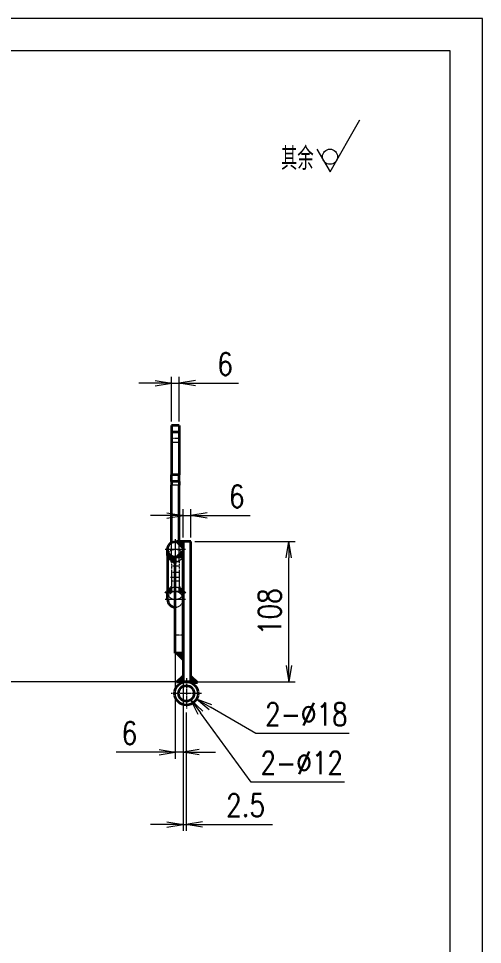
# Model space of a CAD drawing. Header units: millimetres. Extents: x 83639 to 85739, y 1568 to 3511.
# Drawn here: x 85381 to 85739, y 2339 to 3053 of the extents above; entities that cross this region are included whole.
import ezdxf

# ---------------------------------------------------------------- set-up
doc = ezdxf.new("R2010")
doc.units = ezdxf.units.MM
doc.header["$LTSCALE"] = 0.5
for name, pattern in [('AM_ISO02W050x2', [3.75, 3, -0.75]), ('AM_ISO08W050x2', [9, 6, -0.75, 1.5, -0.75]), ('DOT2', [0.125, 0, -0.125])]:
    doc.linetypes.add(name, pattern=pattern)
for name, color, linetype, lineweight in [('中心线', 2, 'AM_ISO08W050x2', 18), ('图框', 7, 'Continuous', 18), ('标注线', 3, 'Continuous', 18), ('检图用', 1, 'Continuous', 100), ('粗实线', 7, 'Continuous', 35), ('虚线', 1, 'AM_ISO02W050x2', 18)]:
    doc.layers.add(name, color=color, linetype=linetype, lineweight=lineweight)
doc.layers.add('打印-禁用', color=7, linetype='Continuous', lineweight=15, plot=False)
doc.styles.add('DIM', font='romans.shx', dxfattribs={"width": 0.8, "bigfont": 'bigfont.shx'})
doc.styles.add('机械长仿宋', font='gbenor.shx', dxfattribs={"height": 1, "bigfont": 'gbcbig.shx'})
doc.dimstyles.new('DEH 1-5$0', dxfattribs={"dimscale": 5, "dimtxt": 3.5, "dimasz": 2.5, "dimexe": 1, "dimexo": 0.625, "dimgap": 1.2, "dimtad": 1, "dimdsep": 46, "dimtxsty": 'DIM', "dimblk": 'OPEN', "dimcen": 0, "dimclrd": 8, "dimclre": 8, "dimclrt": 2, "dimazin": 2, "dimtfac": 0.5, "dimtmove": 0, "dimatfit": 3, "dimldrblk": 'OPEN', "dimfxl": 0, "dimtolj": 2, "dimlwd": 13, "dimlwe": 13, "dimarcsym": 0})
doc.dimstyles.new('DEH 1-5$3', dxfattribs={"dimscale": 5, "dimtxt": 3.5, "dimasz": 2.5, "dimexe": 1, "dimexo": 0.625, "dimgap": 1.2, "dimtad": 1, "dimtoh": 1, "dimdsep": 46, "dimtxsty": 'DIM', "dimblk": 'OPEN', "dimcen": 0, "dimclrd": 8, "dimclre": 8, "dimclrt": 2, "dimazin": 2, "dimtfac": 0.5, "dimtofl": 0, "dimtmove": 0, "dimatfit": 3, "dimldrblk": 'OPEN', "dimfxl": 0, "dimtolj": 2, "dimlwd": 18, "dimlwe": 13, "dimarcsym": 0})

# ---------------------------------------------------------------- blocks, each defined once
blk = doc.blocks.new('FINISHER_NON')
at = {"layer": '标注线'}
for p, q in [((0, 0), (4.62, 8)), ((-2.02, 3.5), (0, 0))]:
    blk.add_line(p, q, dxfattribs=at)
blk.add_circle((0, 2.33), 1.17, dxfattribs=at)
blk = doc.blocks.new('其余不去材料')
at = {"layer": '标注线'}
blk.add_blockref('FINISHER_NON', (0, 0), dxfattribs=at)
at = {"layer": '标注线', "color": 7, "linetype": 'DOT2', "style": '机械长仿宋'}
blk.add_text('其余', height=3.5, dxfattribs=at).set_placement((-7.56, 0.3))
blk = doc.blocks.new('DEH-PART-A3-1')
at = {"layer": '图框', "linetype": 'Continuous'}
for p, q in [((415, 292), (25, 292)), ((415, 13.5), (415, 292))]:
    blk.add_line(p, q, dxfattribs=at)
at = {"layer": '打印-禁用', "linetype": 'Continuous'}
for p, q in [((420, 297), (0, 297)), ((420, 0), (420, 297))]:
    blk.add_line(p, q, dxfattribs=at)
blk = doc.blocks.new('WELDING_5')
at = {"layer": '粗实线'}
blk.add_hatch(color=256, dxfattribs=at).paths.add_polyline_path([(0, 5), (0, 0), (5, 0)])
for q in [(0, 5), (5, 0)]:
    blk.add_line((0, 0), q, dxfattribs=at)
blk.add_lwpolyline([(0, 5), (5, 0)], dxfattribs=at)
blk = doc.blocks.new('_Open')
at = {"color": 0, "linetype": 'ByBlock', "lineweight": -2}
for p, q in [((-1, 0.167), (0, 0)), ((-1, -0.167), (0, 0)), ((0, 0), (-1, 0))]:
    blk.add_line(p, q, dxfattribs=at)
blk = doc.blocks.new('*D10')
at = {"layer": 'Defpoints', "color": 0, "transparency": 16777216}
for p in [(85513.76, 2649.91), (85589.3, 2649.91), (85513.76, 2541.91)]:
    blk.add_point(p, dxfattribs=at)
at = {"layer": '标注线', "color": 8, "lineweight": 13, "transparency": 16777216}
for p, q in [((85516.89, 2649.91), (85594.3, 2649.91)), ((85589.3, 2554.41), (85589.3, 2637.41)), ((85516.89, 2541.91), (85594.3, 2541.91))]:
    blk.add_line(p, q, dxfattribs=at)
at = {"layer": '标注线', "color": 8, "lineweight": 13, "transparency": 16777216, "xscale": 12.5, "yscale": 12.5, "zscale": 12.5}
for p, rotation in [((85589.3, 2649.91), 90), ((85589.3, 2541.91), 270)]:
    blk.add_blockref('_Open', p, dxfattribs=dict(at, rotation=rotation))
at = {"layer": '标注线', "color": 2, "transparency": 16777216, "insert": (85574.55, 2595.91), "char_height": 17.5, "attachment_point": 5, "rotation": 90, "style": 'DIM'}
blk.add_mtext('\\A2;108', dxfattribs=at)
blk = doc.blocks.new('*D11')
at = {"layer": 'Defpoints', "color": 0, "transparency": 16777216}
for p in [(85513.76, 2670.01), (85507.76, 2649.91), (85513.76, 2649.91)]:
    blk.add_point(p, dxfattribs=at)
at = {"layer": '标注线', "color": 8, "lineweight": 13, "transparency": 16777216}
for p, q in [((85495.26, 2670.01), (85482.76, 2670.01)), ((85507.76, 2653.04), (85507.76, 2675.01)), ((85507.76, 2670.01), (85513.76, 2670.01)), ((85513.76, 2653.04), (85513.76, 2675.01)), ((85526.26, 2670.01), (85559.43, 2670.01))]:
    blk.add_line(p, q, dxfattribs=at)
at = {"layer": '标注线', "color": 8, "lineweight": 13, "transparency": 16777216, "xscale": 12.5, "yscale": 12.5, "zscale": 12.5}
blk.add_blockref('_Open', (85507.76, 2670.01), dxfattribs=at)
at = {"layer": '标注线', "color": 8, "lineweight": 13, "transparency": 16777216, "xscale": 12.5, "yscale": 12.5, "zscale": 12.5, "rotation": 180}
blk.add_blockref('_Open', (85513.76, 2670.01), dxfattribs=at)
at = {"layer": '标注线', "color": 2, "transparency": 16777216, "insert": (85549.1, 2684.76), "char_height": 17.5, "attachment_point": 5, "style": 'DIM'}
blk.add_mtext('\\A2;6', dxfattribs=at)
blk = doc.blocks.new('*D12')
at = {"layer": 'Defpoints', "color": 0, "transparency": 16777216}
for p in [(85501.76, 2637.91), (85507.76, 2563.91), (85501.76, 2487.54)]:
    blk.add_point(p, dxfattribs=at)
at = {"layer": '标注线', "color": 8, "lineweight": 13, "transparency": 16777216}
for p, q in [((85501.76, 2634.79), (85501.76, 2482.54)), ((85507.76, 2560.79), (85507.76, 2482.54)), ((85489.26, 2487.54), (85456.1, 2487.54)), ((85507.76, 2487.54), (85501.76, 2487.54)), ((85520.26, 2487.54), (85532.76, 2487.54))]:
    blk.add_line(p, q, dxfattribs=at)
at = {"layer": '标注线', "color": 8, "lineweight": 13, "transparency": 16777216, "xscale": 12.5, "yscale": 12.5, "zscale": 12.5}
blk.add_blockref('_Open', (85501.76, 2487.54), dxfattribs=at)
at = {"layer": '标注线', "color": 8, "lineweight": 13, "transparency": 16777216, "xscale": 12.5, "yscale": 12.5, "zscale": 12.5, "rotation": 180}
blk.add_blockref('_Open', (85507.76, 2487.54), dxfattribs=at)
at = {"layer": '标注线', "color": 2, "transparency": 16777216, "insert": (85466.43, 2502.29), "char_height": 17.5, "attachment_point": 5, "style": 'DIM'}
blk.add_mtext('\\A2;6', dxfattribs=at)
blk = doc.blocks.new('*D13')
at = {"layer": 'Defpoints', "color": 0, "transparency": 16777216}
for p in [(85502.46, 2537.4), (85518.07, 2528.42)]:
    blk.add_point(p, dxfattribs=at)
at = {"layer": '标注线', "color": 8, "lineweight": 18, "transparency": 16777216}
for p, q in [((85563.79, 2502.11), (85528.9, 2522.19)), ((85635.79, 2502.11), (85563.79, 2502.11))]:
    blk.add_line(p, q, dxfattribs=at)
at = {"layer": '标注线', "color": 8, "lineweight": 18, "transparency": 16777216, "xscale": 12.5, "yscale": 12.5, "zscale": 12.5, "rotation": 150.0819424077303}
blk.add_blockref('_Open', (85518.07, 2528.42), dxfattribs=at)
at = {"layer": '标注线', "color": 2, "transparency": 16777216, "insert": (85602.79, 2516.86), "char_height": 17.5, "attachment_point": 5, "style": 'DIM'}
blk.add_mtext('\\A2;2-%%c18', dxfattribs=at)
blk = doc.blocks.new('*D14')
at = {"layer": 'Defpoints', "color": 0, "transparency": 16777216}
for p in [(85506.72, 2537.75), (85513.81, 2528.07)]:
    blk.add_point(p, dxfattribs=at)
at = {"layer": '标注线', "color": 8, "lineweight": 18, "transparency": 16777216}
for p, q in [((85560.26, 2464.62), (85521.19, 2517.99)), ((85632.26, 2464.62), (85560.26, 2464.62))]:
    blk.add_line(p, q, dxfattribs=at)
at = {"layer": '标注线', "color": 8, "lineweight": 18, "transparency": 16777216, "xscale": 12.5, "yscale": 12.5, "zscale": 12.5, "rotation": 126.2067468761133}
blk.add_blockref('_Open', (85513.81, 2528.07), dxfattribs=at)
at = {"layer": '标注线', "color": 2, "transparency": 16777216, "insert": (85599.26, 2479.37), "char_height": 17.5, "attachment_point": 5, "style": 'DIM'}
blk.add_mtext('\\A2;2-%%c12', dxfattribs=at)
blk = doc.blocks.new('*D21')
at = {"layer": 'Defpoints', "color": 0, "transparency": 16777216}
for p in [(85504.76, 2772), (85498.76, 2739.35), (85504.76, 2739.35)]:
    blk.add_point(p, dxfattribs=at)
at = {"layer": '标注线', "color": 8, "lineweight": 13, "transparency": 16777216}
for p, q in [((85498.76, 2742.47), (85498.76, 2777)), ((85504.76, 2742.47), (85504.76, 2777)), ((85486.26, 2772), (85473.76, 2772)), ((85498.76, 2772), (85504.76, 2772)), ((85517.26, 2772), (85550.43, 2772))]:
    blk.add_line(p, q, dxfattribs=at)
at = {"layer": '标注线', "color": 8, "lineweight": 13, "transparency": 16777216, "xscale": 12.5, "yscale": 12.5, "zscale": 12.5}
blk.add_blockref('_Open', (85498.76, 2772), dxfattribs=at)
at = {"layer": '标注线', "color": 8, "lineweight": 13, "transparency": 16777216, "xscale": 12.5, "yscale": 12.5, "zscale": 12.5, "rotation": 180}
blk.add_blockref('_Open', (85504.76, 2772), dxfattribs=at)
at = {"layer": '标注线', "color": 2, "transparency": 16777216, "insert": (85540.1, 2786.75), "char_height": 17.5, "attachment_point": 5, "style": 'DIM'}
blk.add_mtext('\\A2;6', dxfattribs=at)
blk = doc.blocks.new('WELDING_5_H')
at = {"layer": '虚线'}
h = blk.add_hatch(dxfattribs=at)
h.set_pattern_fill('ANSI31', color=256, scale=0.2, angle=90, style=0)
h.paths.add_polyline_path([(0, 5), (0, 0), (5, 0)])
at = {"layer": '虚线', "ltscale": 3}
for q in [(0, 5), (5, 0)]:
    blk.add_line((0, 0), q, dxfattribs=at)
at = {"layer": '虚线'}
blk.add_lwpolyline([(0, 5), (5, 0)], dxfattribs=at)
blk = doc.blocks.new('*D43')
at = {"layer": 'Defpoints', "color": 0, "transparency": 16777216}
for p in [(85507.76, 2541.91), (85510.26, 2521.21), (85510.26, 2431.93)]:
    blk.add_point(p, dxfattribs=at)
at = {"layer": '标注线', "color": 8, "lineweight": 13, "transparency": 16777216}
for p, q in [((85507.76, 2538.79), (85507.76, 2426.93)), ((85510.26, 2518.09), (85510.26, 2426.93)), ((85495.26, 2431.93), (85482.76, 2431.93)), ((85507.76, 2431.93), (85510.26, 2431.93)), ((85522.76, 2431.93), (85576.6, 2431.93))]:
    blk.add_line(p, q, dxfattribs=at)
at = {"layer": '标注线', "color": 8, "lineweight": 13, "transparency": 16777216, "xscale": 12.5, "yscale": 12.5, "zscale": 12.5}
blk.add_blockref('_Open', (85507.76, 2431.93), dxfattribs=at)
at = {"layer": '标注线', "color": 8, "lineweight": 13, "transparency": 16777216, "xscale": 12.5, "yscale": 12.5, "zscale": 12.5, "rotation": 180}
blk.add_blockref('_Open', (85510.26, 2431.93), dxfattribs=at)
at = {"layer": '标注线', "color": 2, "transparency": 16777216, "insert": (85555.93, 2446.68), "char_height": 17.5, "attachment_point": 5, "style": 'DIM'}
blk.add_mtext('\\A2;2.5', dxfattribs=at)

msp = doc.modelspace()

# ---------------------------------------------------------------- linework, layer by layer
at = {"color": 7, "lineweight": 13, "ltscale": 0.15}
msp.add_line((85504.764, 2693.346), (85498.764, 2693.346), dxfattribs=at)
at = {"color": 7, "lineweight": 13}
for centre, major_axis, start_param, end_param in [((85501.764, 2639.234), (-6, 0), 6.2831853, 7.8539816), ((85501.764, 2639.234), (-6, 0), 2.8501223, 3.1308338), ((85501.764, 2610.025), (6, 0), 3.1415927, 4.712389)]:
    msp.add_ellipse(centre, major_axis=major_axis, ratio=0.7660444, start_param=start_param, end_param=end_param, dxfattribs=at)
at = {"layer": '中心线', "ltscale": 0.180014}
for p, q in [((85505.365, 2726.346), (85498.164, 2726.346)), ((85505.365, 2693.346), (85498.164, 2693.346)), ((85505.365, 2634.346), (85498.164, 2634.346)), ((85505.365, 2622.346), (85498.164, 2622.346))]:
    msp.add_line(p, q, dxfattribs=at)
at = {"layer": '中心线', "ltscale": 0.389999}
for p, q in [((85501.764, 2651.714), (85501.764, 2636.114)), ((85509.564, 2643.914), (85493.964, 2643.914)), ((85509.564, 2605.346), (85493.964, 2605.346))]:
    msp.add_line(p, q, dxfattribs=at)
at = {"layer": '中心线', "ltscale": 0.39}
msp.add_line((85501.764, 2613.146), (85501.764, 2597.546), dxfattribs=at)
at = {"layer": '中心线'}
for p, q in [((85510.264, 2544.614), (85510.264, 2521.214)), ((85521.964, 2532.914), (85498.564, 2532.914))]:
    msp.add_line(p, q, dxfattribs=at)
at = {"layer": '标注线'}
msp.add_line((85507.764, 2541.914), (84976.827, 2541.914), dxfattribs=at)
at = {"layer": '粗实线', "ltscale": 0.125}
for p, q in [((85498.764, 2739.346), (85498.764, 2734.346)), ((85504.764, 2739.346), (85504.764, 2734.346)), ((85498.764, 2696.346), (85498.764, 2701.346)), ((85504.764, 2696.346), (85504.764, 2701.346))]:
    msp.add_line(p, q, dxfattribs=at)
at = {"layer": '粗实线', "ltscale": 0.15}
for p, q in [((85504.764, 2739.346), (85498.764, 2739.346)), ((85504.764, 2734.346), (85498.764, 2734.346)), ((85504.764, 2701.346), (85498.764, 2701.346)), ((85504.764, 2696.346), (85498.764, 2696.346)), ((85513.764, 2649.914), (85507.764, 2649.914)), ((85507.764, 2637.914), (85501.764, 2637.914)), ((85507.764, 2563.914), (85501.764, 2563.914))]:
    msp.add_line(p, q, dxfattribs=at)
at = {"layer": '粗实线'}
for p, q in [((85498.764, 2734.346), (85498.764, 2701.346)), ((85504.764, 2734.346), (85504.764, 2701.346)), ((85498.764, 2649.109), (85498.764, 2693.346)), ((85504.764, 2649.109), (85504.764, 2693.346)), ((85507.764, 2649.914), (85507.764, 2541.914)), ((85513.764, 2541.914), (85513.764, 2649.914)), ((85495.764, 2639.234), (85495.764, 2610.025)), ((85501.764, 2563.914), (85501.764, 2637.914)), ((85507.764, 2563.914), (85507.764, 2637.914))]:
    msp.add_line(p, q, dxfattribs=at)
at = {"layer": '粗实线', "ltscale": 0.075}
for p, q in [((85498.764, 2696.346), (85498.764, 2693.346)), ((85504.764, 2696.346), (85504.764, 2693.346))]:
    msp.add_line(p, q, dxfattribs=at)
at = {"layer": '粗实线', "ltscale": 0.116978}
for p, q in [((85495.764, 2639.234), (85495.764, 2643.914)), ((85495.764, 2605.346), (85495.764, 2610.025))]:
    msp.add_line(p, q, dxfattribs=at)
at = {"layer": '粗实线', "ltscale": 0.0625}
msp.add_line((85510.264, 2541.914), (85507.764, 2541.914), dxfattribs=at)
at = {"layer": '粗实线', "ltscale": 0.0875}
msp.add_line((85513.764, 2541.914), (85510.264, 2541.914), dxfattribs=at)
at = {"layer": '粗实线'}
for centre, radius in [((85501.764, 2643.914), 6), ((85510.264, 2532.914), 9), ((85510.264, 2532.914), 6)]:
    msp.add_circle(centre, radius, dxfattribs=at)
for centre, start, end in [((85501.764, 2605.346), 180, 270), ((85510.264, 2532.914), 202.5, 208.649359)]:
    msp.add_arc(centre, 6, start, end, dxfattribs=at)
at = {"layer": '虚线', "ltscale": 0.15}
for p, q in [((85504.764, 2734.346), (85498.764, 2734.346)), ((85504.764, 2729.346), (85498.764, 2729.346)), ((85504.764, 2726.346), (85498.764, 2726.346)), ((85504.764, 2726.346), (85498.764, 2726.346)), ((85504.764, 2634.346), (85498.764, 2634.346)), ((85498.764, 2631.346), (85504.764, 2631.346)), ((85498.764, 2626.346), (85504.764, 2626.346)), ((85504.764, 2622.346), (85498.764, 2622.346)), ((85504.764, 2622.346), (85498.764, 2622.346)), ((85504.764, 2619.346), (85498.764, 2619.346)), ((85504.764, 2611.346), (85498.764, 2611.346)), ((85507.764, 2577.914), (85501.764, 2577.914))]:
    msp.add_line(p, q, dxfattribs=at)
at = {"layer": '虚线', "ltscale": 0.369075}
msp.add_line((85498.764, 2634.346), (85498.764, 2649.109), dxfattribs=at)
at = {"layer": '虚线', "ltscale": 0.369071}
msp.add_line((85504.764, 2634.346), (85504.764, 2649.109), dxfattribs=at)
at = {"layer": '虚线', "ltscale": 0.116978}
for p, q in [((85507.764, 2639.234), (85507.764, 2643.914)), ((85507.764, 2605.346), (85507.764, 2610.025))]:
    msp.add_line(p, q, dxfattribs=at)
at = {"layer": '虚线', "ltscale": 0.075}
for p, q in [((85498.764, 2634.346), (85498.764, 2631.346)), ((85504.764, 2634.346), (85504.764, 2631.346))]:
    msp.add_line(p, q, dxfattribs=at)
at = {"layer": '虚线'}
msp.add_line((85507.764, 2639.234), (85507.764, 2610.025), dxfattribs=at)
at = {"layer": '虚线', "ltscale": 0.125}
for p, q in [((85498.764, 2631.346), (85498.764, 2626.346)), ((85504.764, 2631.346), (85504.764, 2626.346))]:
    msp.add_line(p, q, dxfattribs=at)
at = {"layer": '虚线', "ltscale": 0.375}
for p, q in [((85498.764, 2626.346), (85498.764, 2611.346)), ((85504.764, 2626.346), (85504.764, 2611.346))]:
    msp.add_line(p, q, dxfattribs=at)
at = {"layer": '虚线'}
msp.add_arc((85501.764, 2605.346), 6, 270, 180, dxfattribs=at)
for centre, major_axis, start_param, end_param in [((85501.764, 2639.234), (-6, 0), 3.1308338, 6.2831853), ((85501.764, 2639.234), (-6, 0), 1.5707963, 2.8501223), ((85501.764, 2610.025), (6, 0), 4.712389, 9.424778)]:
    msp.add_ellipse(centre, major_axis=major_axis, ratio=0.7660444, start_param=start_param, end_param=end_param, dxfattribs=at)

# ---------------------------------------------------------------- block references
at = {"layer": '标注线', "xscale": 5, "yscale": 5, "zscale": 5}
msp.add_blockref('其余不去材料', (85621.038, 2934.891), dxfattribs=at)
at = {"layer": '检图用', "color": 7, "xscale": 5, "yscale": 5, "zscale": 5}
msp.add_blockref('DEH-PART-A3-1', (83638.604, 1568.051), dxfattribs=at)
at = {"layer": '粗实线'}
for p, rotation in [((85507.764, 2649.914), 180), ((85507.764, 2637.914), 90), ((85501.764, 2637.914), 180), ((85507.764, 2563.914), 180), ((85507.739, 2541.552), 90.00000000021704)]:
    msp.add_blockref('WELDING_5', p, dxfattribs=dict(at, rotation=rotation))
msp.add_blockref('WELDING_5', (85513.785, 2541.197), dxfattribs=at)
at = {"layer": '虚线', "rotation": 90.0000000005338}
msp.add_blockref('WELDING_5_H', (85498.764, 2610.472), dxfattribs=at)
at = {"layer": '虚线'}
msp.add_blockref('WELDING_5_H', (85504.764, 2610.476), dxfattribs=at)

# ---------------------------------------------------------------- dimensions: what is measured, and where the dimension line sits
at = {"layer": '标注线'}
for base, p1, p2, picture, middle in [((85504.764, 2772.002), (85498.764, 2739.346), (85504.764, 2739.346), '*D21', (85540.098, 2786.752)), ((85513.764, 2670.011), (85507.764, 2649.914), (85513.764, 2649.914), '*D11', (85549.098, 2684.761)), ((85501.764, 2487.536), (85507.764, 2563.914), (85501.764, 2637.914), '*D12', (85466.431, 2502.286)), ((85510.264, 2431.928), (85507.764, 2541.914), (85510.264, 2521.214), '*D43', (85555.931, 2446.678))]:
    dim = msp.add_linear_dim(base=base, p1=p1, p2=p2, dimstyle='DEH 1-5$0', dxfattribs=at)
    dim.commit()
    dim.dimension.update_dxf_attribs({"geometry": picture, "text_midpoint": middle})
dim = msp.add_linear_dim(base=(85589.297, 2649.914), p1=(85513.764, 2541.914), p2=(85513.764, 2649.914), angle=90, dimstyle='DEH 1-5$0', dxfattribs=at)
dim.commit()
dim.dimension.update_dxf_attribs({"geometry": '*D10', "text_midpoint": (85574.547, 2595.914)})
for p1, p2, picture, middle in [((85502.464, 2537.402), (85518.065, 2528.425), '*D13', (85602.791, 2502.112)), ((85506.72, 2537.755), (85513.809, 2528.072), '*D14', (85599.257, 2464.625))]:
    dim = msp.add_diameter_dim_2p(p1=p1, p2=p2, dimstyle='DEH 1-5$3', override={"dimpost": '2-%%c<>'}, dxfattribs=at)
    dim.commit()
    dim.dimension.update_dxf_attribs({"geometry": picture, "text_midpoint": middle, "dimtype": 163})

doc.saveas('drawing.dxf')
